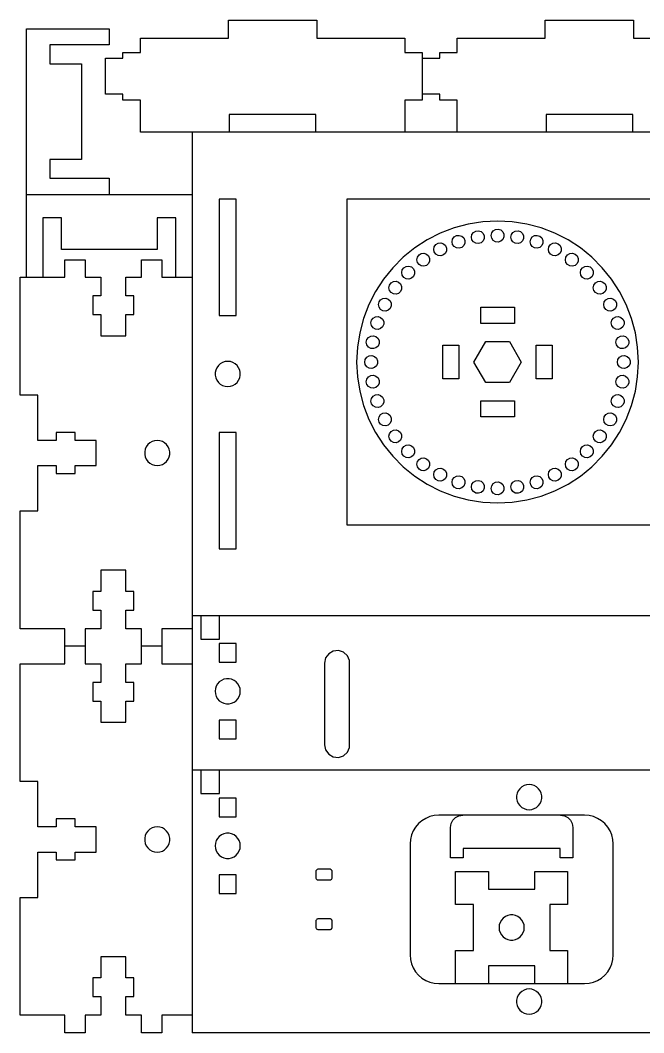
# Model space of a CAD drawing. Header units: millimetres. Extents: x 2644 to 3005, y 284 to 641.
# Drawn here: x 2824.2 to 2931, y 283.7 to 457.1 of the extents above; entities that cross this region are included whole.
import ezdxf

# ---------------------------------------------------------------- set-up
doc = ezdxf.new("R2010")
doc.units = ezdxf.units.MM
doc.layers.add('图层 01', color=18, linetype='Continuous', true_color=0x000000)

msp = doc.modelspace()

# ---------------------------------------------------------------- linework, layer by layer
at = {"layer": '图层 01', "color": 5, "true_color": 0x0000ff}
for p, q in [((2859.86, 454), (2859.86, 457.05)), ((2859.86, 457.05), (2874.98, 457.05)), ((2874.98, 457.05), (2874.98, 454)), ((2914.14, 454), (2914.14, 457.05)), ((2914.14, 457.05), (2929.26, 457.05)), ((2929.26, 457.05), (2929.26, 454)), ((2825.27, 427.22), (2825.27, 455.6)), ((2825.27, 455.6), (2839.45, 455.6)), ((2839.45, 455.6), (2839.45, 452.82)), ((2839.45, 452.82), (2829.25, 452.82)), ((2829.25, 452.82), (2829.25, 449.6)), ((2844.78, 451.55), (2844.78, 454)), ((2844.78, 454), (2859.86, 454)), ((2874.98, 454), (2890.06, 454)), ((2890.06, 454), (2890.06, 451.55)), ((2899.06, 451.55), (2899.06, 454)), ((2899.06, 454), (2914.14, 454)), ((2929.26, 454), (2944.34, 454)), ((2841.78, 450.55), (2841.78, 451.55)), ((2841.78, 451.55), (2844.78, 451.55)), ((2890.06, 451.55), (2893.06, 451.55)), ((2893.06, 451.55), (2893.06, 443.37)), ((2896.06, 450.55), (2896.06, 451.55)), ((2896.06, 451.55), (2899.06, 451.55)), ((2829.25, 449.6), (2834.69, 449.6)), ((2834.69, 449.6), (2834.69, 433.22)), ((2838.78, 444.37), (2838.78, 450.55)), ((2838.78, 450.55), (2841.78, 450.55)), ((2893.06, 450.55), (2896.06, 450.55)), ((2841.78, 444.37), (2838.78, 444.37)), ((2841.78, 443.37), (2841.78, 444.37)), ((2896.06, 444.37), (2893.06, 444.37)), ((2896.06, 443.37), (2896.06, 444.37)), ((2844.78, 443.37), (2841.78, 443.37)), ((2844.78, 437.87), (2844.78, 443.37)), ((2893.06, 443.37), (2890.06, 443.37)), ((2890.06, 443.37), (2890.06, 437.87)), ((2899.06, 443.37), (2896.06, 443.37)), ((2899.06, 437.87), (2899.06, 443.37)), ((2874.85, 440.92), (2859.99, 440.92)), ((2859.99, 440.92), (2859.99, 437.87)), ((2874.85, 437.87), (2874.85, 440.92)), ((2929.13, 440.92), (2914.27, 440.92)), ((2914.27, 440.92), (2914.27, 437.87)), ((2929.13, 437.87), (2929.13, 440.92)), ((3001.62, 437.87), (2844.78, 437.87)), ((2853.65, 437.87), (2853.65, 283.68)), ((2834.69, 433.22), (2829.25, 433.22)), ((2829.25, 433.22), (2829.25, 430)), ((2829.25, 430), (2839.45, 430)), ((2839.45, 430), (2839.45, 427.22)), ((2825.27, 413.04), (2825.27, 427.22)), ((2825.27, 427.22), (2853.65, 427.22)), ((2861.2, 426.44), (2858.28, 426.44)), ((2858.28, 426.44), (2858.28, 406.52)), ((2861.2, 406.52), (2861.2, 426.44)), ((2982.19, 426.39), (2880.17, 426.39)), ((2880.17, 426.39), (2880.17, 370.67)), ((2831.27, 423.24), (2828.05, 423.24)), ((2828.05, 423.24), (2828.05, 413.04)), ((2831.27, 417.8), (2831.27, 423.24)), ((2850.87, 423.24), (2847.65, 423.24)), ((2847.65, 423.24), (2847.65, 417.8)), ((2850.87, 413.04), (2850.87, 423.24)), ((2898.51, 421.48), (2896.15, 420.58)), ((2900.95, 422.14), (2898.51, 421.48)), ((2903.45, 422.53), (2900.95, 422.14)), ((2905.97, 422.67), (2903.45, 422.53)), ((2908.49, 422.53), (2905.97, 422.67)), ((2910.99, 422.14), (2908.49, 422.53)), ((2913.43, 421.48), (2910.99, 422.14)), ((2915.79, 420.58), (2913.43, 421.48)), ((2896.15, 420.58), (2893.9, 419.43)), ((2898.17, 419.12), (2898.27, 419.57)), ((2898.27, 419.57), (2898.54, 419.94)), ((2898.54, 419.94), (2898.94, 420.17)), ((2898.94, 420.17), (2899.4, 420.22)), ((2899.4, 420.22), (2899.83, 420.08)), ((2899.83, 420.08), (2900.18, 419.77)), ((2900.18, 419.77), (2900.36, 419.35)), ((2901.48, 419.91), (2901.57, 420.36)), ((2901.57, 419.46), (2901.48, 419.91)), ((2901.57, 420.36), (2901.84, 420.73)), ((2901.84, 420.73), (2902.24, 420.96)), ((2902.24, 420.96), (2902.7, 421.01)), ((2902.7, 421.01), (2903.14, 420.87)), ((2903.14, 420.87), (2903.48, 420.56)), ((2903.48, 420.56), (2903.67, 420.14)), ((2903.67, 419.68), (2903.48, 419.26)), ((2903.67, 420.14), (2903.67, 419.68)), ((2904.86, 420.18), (2904.96, 420.63)), ((2904.96, 419.73), (2904.86, 420.18)), ((2904.96, 420.63), (2905.23, 421)), ((2905.23, 419.35), (2904.96, 419.73)), ((2905.23, 421), (2905.63, 421.23)), ((2905.63, 421.23), (2906.08, 421.28)), ((2906.08, 421.28), (2906.52, 421.14)), ((2906.52, 421.14), (2906.87, 420.83)), ((2906.87, 420.83), (2907.05, 420.41)), ((2907.05, 419.95), (2906.87, 419.52)), ((2907.05, 420.41), (2907.05, 419.95)), ((2908.25, 419.91), (2908.34, 420.36)), ((2908.34, 419.46), (2908.25, 419.91)), ((2908.34, 420.36), (2908.61, 420.73)), ((2908.61, 420.73), (2909.01, 420.96)), ((2909.01, 420.96), (2909.47, 421.01)), ((2909.47, 421.01), (2909.91, 420.87)), ((2909.91, 420.87), (2910.25, 420.56)), ((2910.25, 420.56), (2910.44, 420.14)), ((2910.44, 419.68), (2910.25, 419.26)), ((2910.44, 420.14), (2910.44, 419.68)), ((2911.55, 419.12), (2911.65, 419.57)), ((2911.65, 419.57), (2911.92, 419.94)), ((2911.92, 419.94), (2912.32, 420.17)), ((2912.32, 420.17), (2912.77, 420.22)), ((2912.77, 420.22), (2913.21, 420.08)), ((2913.21, 420.08), (2913.55, 419.77)), ((2913.55, 419.77), (2913.74, 419.35)), ((2918.04, 419.43), (2915.79, 420.58)), ((2891.78, 418.06), (2889.82, 416.47)), ((2893.9, 419.43), (2891.78, 418.06)), ((2895.03, 417.82), (2895.13, 418.27)), ((2895.13, 418.27), (2895.4, 418.64)), ((2895.4, 418.64), (2895.8, 418.87)), ((2895.8, 418.87), (2896.26, 418.92)), ((2896.26, 418.92), (2896.7, 418.78)), ((2896.7, 418.78), (2897.04, 418.47)), ((2897.04, 418.47), (2897.23, 418.05)), ((2897.23, 418.05), (2897.23, 417.59)), ((2898.27, 418.67), (2898.17, 419.12)), ((2898.54, 418.29), (2898.27, 418.67)), ((2898.94, 418.06), (2898.54, 418.29)), ((2899.4, 418.01), (2898.94, 418.06)), ((2899.83, 418.16), (2899.4, 418.01)), ((2900.18, 418.47), (2899.83, 418.16)), ((2900.36, 418.89), (2900.18, 418.47)), ((2900.36, 419.35), (2900.36, 418.89)), ((2901.84, 419.09), (2901.57, 419.46)), ((2902.24, 418.86), (2901.84, 419.09)), ((2902.7, 418.81), (2902.24, 418.86)), ((2903.14, 418.95), (2902.7, 418.81)), ((2903.48, 419.26), (2903.14, 418.95)), ((2905.63, 419.12), (2905.23, 419.35)), ((2906.08, 419.07), (2905.63, 419.12)), ((2906.52, 419.22), (2906.08, 419.07)), ((2906.87, 419.52), (2906.52, 419.22)), ((2908.61, 419.09), (2908.34, 419.46)), ((2909.01, 418.86), (2908.61, 419.09)), ((2909.47, 418.81), (2909.01, 418.86)), ((2909.91, 418.95), (2909.47, 418.81)), ((2910.25, 419.26), (2909.91, 418.95)), ((2911.65, 418.67), (2911.55, 419.12)), ((2911.92, 418.29), (2911.65, 418.67)), ((2912.32, 418.06), (2911.92, 418.29)), ((2912.77, 418.01), (2912.32, 418.06)), ((2913.21, 418.16), (2912.77, 418.01)), ((2913.55, 418.47), (2913.21, 418.16)), ((2913.74, 418.89), (2913.55, 418.47)), ((2913.74, 419.35), (2913.74, 418.89)), ((2914.69, 417.82), (2914.78, 418.27)), ((2914.78, 418.27), (2915.05, 418.64)), ((2915.05, 418.64), (2915.45, 418.87)), ((2915.45, 418.87), (2915.91, 418.92)), ((2915.91, 418.92), (2916.35, 418.78)), ((2916.35, 418.78), (2916.69, 418.47)), ((2916.69, 418.47), (2916.88, 418.05)), ((2916.88, 418.05), (2916.88, 417.59)), ((2920.16, 418.06), (2918.04, 419.43)), ((2922.12, 416.47), (2920.16, 418.06)), ((2847.65, 417.8), (2831.27, 417.8)), ((2889.82, 416.47), (2888.03, 414.68)), ((2892.14, 416.04), (2892.23, 416.49)), ((2892.23, 416.49), (2892.51, 416.87)), ((2892.51, 416.87), (2892.9, 417.1)), ((2892.9, 417.1), (2893.36, 417.14)), ((2893.36, 417.14), (2893.8, 417)), ((2893.8, 417), (2894.14, 416.69)), ((2894.14, 416.69), (2894.33, 416.27)), ((2894.33, 416.27), (2894.33, 415.81)), ((2895.13, 417.37), (2895.03, 417.82)), ((2895.4, 416.99), (2895.13, 417.37)), ((2895.8, 416.76), (2895.4, 416.99)), ((2896.26, 416.71), (2895.8, 416.76)), ((2896.7, 416.86), (2896.26, 416.71)), ((2897.04, 417.17), (2896.7, 416.86)), ((2897.23, 417.59), (2897.04, 417.17)), ((2914.78, 417.37), (2914.69, 417.82)), ((2915.05, 416.99), (2914.78, 417.37)), ((2915.45, 416.76), (2915.05, 416.99)), ((2915.91, 416.71), (2915.45, 416.76)), ((2916.35, 416.86), (2915.91, 416.71)), ((2916.69, 417.17), (2916.35, 416.86)), ((2916.88, 417.59), (2916.69, 417.17)), ((2917.58, 416.04), (2917.68, 416.49)), ((2917.68, 416.49), (2917.95, 416.87)), ((2917.95, 416.87), (2918.35, 417.1)), ((2918.35, 417.1), (2918.81, 417.14)), ((2918.81, 417.14), (2919.25, 417)), ((2919.25, 417), (2919.59, 416.69)), ((2919.59, 416.69), (2919.78, 416.27)), ((2919.78, 416.27), (2919.78, 415.81)), ((2923.9, 414.68), (2922.12, 416.47)), ((2831.84, 413.04), (2831.84, 416.04)), ((2831.84, 416.04), (2835.3, 416.04)), ((2835.3, 416.04), (2835.3, 413.04)), ((2844.98, 413.04), (2844.98, 416.04)), ((2844.98, 416.04), (2848.44, 416.04)), ((2848.44, 416.04), (2848.44, 413.04)), ((2888.03, 414.68), (2886.44, 412.72)), ((2889.65, 414.29), (2889.92, 414.66)), ((2889.92, 414.66), (2890.32, 414.89)), ((2890.32, 414.89), (2890.78, 414.94)), ((2890.78, 414.94), (2891.22, 414.8)), ((2891.22, 414.8), (2891.56, 414.49)), ((2891.56, 414.49), (2891.75, 414.07)), ((2892.23, 415.59), (2892.14, 416.04)), ((2892.51, 415.22), (2892.23, 415.59)), ((2892.9, 414.99), (2892.51, 415.22)), ((2893.36, 414.94), (2892.9, 414.99)), ((2893.8, 415.08), (2893.36, 414.94)), ((2894.14, 415.39), (2893.8, 415.08)), ((2894.33, 415.81), (2894.14, 415.39)), ((2917.68, 415.59), (2917.58, 416.04)), ((2917.95, 415.22), (2917.68, 415.59)), ((2918.35, 414.99), (2917.95, 415.22)), ((2918.81, 414.94), (2918.35, 414.99)), ((2919.25, 415.08), (2918.81, 414.94)), ((2919.59, 415.39), (2919.25, 415.08)), ((2919.78, 415.81), (2919.59, 415.39)), ((2920.26, 414.29), (2920.53, 414.66)), ((2920.53, 414.66), (2920.93, 414.89)), ((2920.93, 414.89), (2921.39, 414.94)), ((2921.39, 414.94), (2921.83, 414.8)), ((2921.83, 414.8), (2922.17, 414.49)), ((2922.17, 414.49), (2922.36, 414.07)), ((2925.49, 412.72), (2923.9, 414.68)), ((2824.2, 392.86), (2824.2, 413.04)), ((2824.2, 413.04), (2831.84, 413.04)), ((2835.3, 413.04), (2837.98, 413.04)), ((2837.98, 413.04), (2837.98, 409.86)), ((2842.3, 409.86), (2842.3, 413.04)), ((2842.3, 413.04), (2844.98, 413.04)), ((2848.44, 413.04), (2853.65, 413.04)), ((2886.44, 412.72), (2885.07, 410.6)), ((2889.56, 413.84), (2889.65, 414.29)), ((2889.65, 413.39), (2889.56, 413.84)), ((2889.92, 413.01), (2889.65, 413.39)), ((2890.32, 412.78), (2889.92, 413.01)), ((2890.78, 412.73), (2890.32, 412.78)), ((2891.22, 412.88), (2890.78, 412.73)), ((2891.56, 413.19), (2891.22, 412.88)), ((2891.75, 413.61), (2891.56, 413.19)), ((2891.75, 414.07), (2891.75, 413.61)), ((2920.17, 413.84), (2920.26, 414.29)), ((2920.26, 413.39), (2920.17, 413.84)), ((2920.53, 413.01), (2920.26, 413.39)), ((2920.93, 412.78), (2920.53, 413.01)), ((2921.39, 412.73), (2920.93, 412.78)), ((2921.83, 412.88), (2921.39, 412.73)), ((2922.17, 413.19), (2921.83, 412.88)), ((2922.36, 413.61), (2922.17, 413.19)), ((2922.36, 414.07), (2922.36, 413.61)), ((2926.87, 410.6), (2925.49, 412.72)), ((2887.35, 411.25), (2887.45, 411.7)), ((2887.45, 410.8), (2887.35, 411.25)), ((2887.45, 411.7), (2887.72, 412.08)), ((2887.72, 412.08), (2888.12, 412.31)), ((2888.12, 412.31), (2888.57, 412.36)), ((2888.57, 412.36), (2889.01, 412.21)), ((2889.01, 412.21), (2889.35, 411.9)), ((2889.35, 411.9), (2889.54, 411.48)), ((2889.54, 411.02), (2889.35, 410.6)), ((2889.54, 411.48), (2889.54, 411.02)), ((2922.37, 411.25), (2922.47, 411.7)), ((2922.47, 410.8), (2922.37, 411.25)), ((2922.47, 411.7), (2922.74, 412.08)), ((2922.74, 412.08), (2923.14, 412.31)), ((2923.14, 412.31), (2923.6, 412.36)), ((2923.6, 412.36), (2924.03, 412.21)), ((2924.03, 412.21), (2924.38, 411.9)), ((2924.38, 411.9), (2924.56, 411.48)), ((2924.56, 411.02), (2924.38, 410.6)), ((2924.56, 411.48), (2924.56, 411.02)), ((2837.98, 409.86), (2836.63, 409.86)), ((2836.63, 409.86), (2836.63, 406.64)), ((2843.65, 409.86), (2842.3, 409.86)), ((2843.65, 406.64), (2843.65, 409.86)), ((2885.07, 410.6), (2883.92, 408.35)), ((2885.67, 408.81), (2885.94, 409.18)), ((2885.94, 409.18), (2886.34, 409.41)), ((2886.34, 409.41), (2886.8, 409.46)), ((2886.8, 409.46), (2887.24, 409.32)), ((2887.24, 409.32), (2887.58, 409.01)), ((2887.72, 410.43), (2887.45, 410.8)), ((2888.12, 410.2), (2887.72, 410.43)), ((2888.57, 410.15), (2888.12, 410.2)), ((2889.01, 410.29), (2888.57, 410.15)), ((2889.35, 410.6), (2889.01, 410.29)), ((2922.74, 410.43), (2922.47, 410.8)), ((2923.14, 410.2), (2922.74, 410.43)), ((2923.6, 410.15), (2923.14, 410.2)), ((2924.03, 410.29), (2923.6, 410.15)), ((2924.38, 410.6), (2924.03, 410.29)), ((2924.24, 408.81), (2924.51, 409.18)), ((2924.51, 409.18), (2924.91, 409.41)), ((2924.91, 409.41), (2925.37, 409.46)), ((2925.37, 409.46), (2925.81, 409.32)), ((2925.81, 409.32), (2926.15, 409.01)), ((2928.02, 408.35), (2926.87, 410.6)), ((2883.92, 408.35), (2883.02, 405.99)), ((2885.58, 408.36), (2885.67, 408.81)), ((2885.67, 407.91), (2885.58, 408.36)), ((2885.94, 407.53), (2885.67, 407.91)), ((2886.34, 407.3), (2885.94, 407.53)), ((2887.58, 407.71), (2887.24, 407.4)), ((2887.58, 409.01), (2887.77, 408.59)), ((2887.77, 408.13), (2887.58, 407.71)), ((2887.77, 408.59), (2887.77, 408.13)), ((2903.09, 405.15), (2903.09, 407.91)), ((2903.09, 407.91), (2908.85, 407.91)), ((2908.85, 407.91), (2908.85, 405.15)), ((2924.15, 408.36), (2924.24, 408.81)), ((2924.24, 407.91), (2924.15, 408.36)), ((2924.51, 407.53), (2924.24, 407.91)), ((2924.91, 407.3), (2924.51, 407.53)), ((2926.15, 407.71), (2925.81, 407.4)), ((2926.15, 409.01), (2926.34, 408.59)), ((2926.34, 408.13), (2926.15, 407.71)), ((2926.34, 408.59), (2926.34, 408.13)), ((2928.92, 405.99), (2928.02, 408.35)), ((2836.63, 406.64), (2837.98, 406.64)), ((2837.98, 406.64), (2837.98, 403.04)), ((2842.3, 403.04), (2842.3, 406.64)), ((2842.3, 406.64), (2843.65, 406.64)), ((2858.28, 406.52), (2861.2, 406.52)), ((2883.02, 405.99), (2882.36, 403.55)), ((2884.37, 405.67), (2884.64, 406.04)), ((2884.64, 406.04), (2885.04, 406.27)), ((2885.04, 406.27), (2885.5, 406.32)), ((2885.5, 406.32), (2885.94, 406.18)), ((2885.94, 406.18), (2886.28, 405.87)), ((2886.28, 405.87), (2886.47, 405.45)), ((2886.8, 407.26), (2886.34, 407.3)), ((2887.24, 407.4), (2886.8, 407.26)), ((2925.37, 407.26), (2924.91, 407.3)), ((2925.81, 407.4), (2925.37, 407.26)), ((2925.54, 405.67), (2925.81, 406.04)), ((2925.81, 406.04), (2926.21, 406.27)), ((2926.21, 406.27), (2926.67, 406.32)), ((2926.67, 406.32), (2927.11, 406.18)), ((2927.11, 406.18), (2927.45, 405.87)), ((2927.45, 405.87), (2927.64, 405.45)), ((2929.58, 403.55), (2928.92, 405.99)), ((2884.28, 405.22), (2884.37, 405.67)), ((2884.37, 404.77), (2884.28, 405.22)), ((2884.64, 404.4), (2884.37, 404.77)), ((2885.04, 404.17), (2884.64, 404.4)), ((2885.5, 404.12), (2885.04, 404.17)), ((2885.94, 404.26), (2885.5, 404.12)), ((2886.28, 404.57), (2885.94, 404.26)), ((2886.47, 404.99), (2886.28, 404.57)), ((2886.47, 405.45), (2886.47, 404.99)), ((2908.85, 405.15), (2903.09, 405.15)), ((2925.45, 405.22), (2925.54, 405.67)), ((2925.54, 404.77), (2925.45, 405.22)), ((2925.81, 404.4), (2925.54, 404.77)), ((2926.21, 404.17), (2925.81, 404.4)), ((2926.67, 404.12), (2926.21, 404.17)), ((2927.11, 404.26), (2926.67, 404.12)), ((2927.45, 404.57), (2927.11, 404.26)), ((2927.64, 404.99), (2927.45, 404.57)), ((2927.64, 405.45), (2927.64, 404.99)), ((2837.98, 403.04), (2842.3, 403.04)), ((2882.36, 403.55), (2881.97, 401.05)), ((2883.48, 401.92), (2883.58, 402.37)), ((2883.58, 402.37), (2883.85, 402.74)), ((2883.85, 402.74), (2884.25, 402.97)), ((2884.25, 402.97), (2884.71, 403.02)), ((2884.71, 403.02), (2885.14, 402.88)), ((2885.14, 402.88), (2885.49, 402.57)), ((2885.49, 402.57), (2885.67, 402.15)), ((2926.24, 401.92), (2926.34, 402.37)), ((2926.34, 402.37), (2926.61, 402.74)), ((2926.61, 402.74), (2927.01, 402.97)), ((2927.01, 402.97), (2927.46, 403.02)), ((2927.46, 403.02), (2927.9, 402.88)), ((2927.9, 402.88), (2928.24, 402.57)), ((2928.24, 402.57), (2928.43, 402.15)), ((2929.97, 401.05), (2929.58, 403.55)), ((2881.97, 401.05), (2881.83, 398.53)), ((2883.58, 401.47), (2883.48, 401.92)), ((2883.85, 401.09), (2883.58, 401.47)), ((2884.25, 400.86), (2883.85, 401.09)), ((2884.71, 400.82), (2884.25, 400.86)), ((2885.14, 400.96), (2884.71, 400.82)), ((2885.49, 401.27), (2885.14, 400.96)), ((2885.67, 401.69), (2885.49, 401.27)), ((2885.67, 402.15), (2885.67, 401.69)), ((2896.59, 395.65), (2896.59, 401.41)), ((2896.59, 401.41), (2899.35, 401.41)), ((2899.35, 401.41), (2899.35, 395.65)), ((2901.93, 398.53), (2903.95, 402.03)), ((2903.95, 402.03), (2907.99, 402.03)), ((2907.99, 402.03), (2910.01, 398.53)), ((2912.59, 395.65), (2912.59, 401.41)), ((2912.59, 401.41), (2915.35, 401.41)), ((2915.35, 401.41), (2915.35, 395.65)), ((2926.34, 401.47), (2926.24, 401.92)), ((2926.61, 401.09), (2926.34, 401.47)), ((2927.01, 400.86), (2926.61, 401.09)), ((2927.46, 400.82), (2927.01, 400.86)), ((2927.9, 400.96), (2927.46, 400.82)), ((2928.24, 401.27), (2927.9, 400.96)), ((2928.43, 401.69), (2928.24, 401.27)), ((2928.43, 402.15), (2928.43, 401.69)), ((2930.1, 398.53), (2929.97, 401.05)), ((2883.22, 398.53), (2883.31, 398.98)), ((2883.31, 398.98), (2883.58, 399.35)), ((2883.58, 399.35), (2883.98, 399.58)), ((2883.98, 399.58), (2884.44, 399.63)), ((2884.44, 399.63), (2884.88, 399.49)), ((2884.88, 399.49), (2885.22, 399.18)), ((2885.22, 399.18), (2885.41, 398.76)), ((2885.41, 398.76), (2885.41, 398.3)), ((2926.51, 398.53), (2926.6, 398.98)), ((2926.6, 398.98), (2926.87, 399.35)), ((2926.87, 399.35), (2927.27, 399.58)), ((2927.27, 399.58), (2927.73, 399.63)), ((2927.73, 399.63), (2928.17, 399.49)), ((2928.17, 399.49), (2928.51, 399.18)), ((2928.51, 399.18), (2928.7, 398.76)), ((2928.7, 398.76), (2928.7, 398.3)), ((2857.69, 397.15), (2857.6, 396.71)), ((2857.87, 397.56), (2857.69, 397.15)), ((2858.14, 397.93), (2857.87, 397.56)), ((2858.47, 398.23), (2858.14, 397.93)), ((2858.87, 398.45), (2858.47, 398.23)), ((2859.29, 398.59), (2858.87, 398.45)), ((2859.74, 398.64), (2859.29, 398.59)), ((2860.19, 398.59), (2859.74, 398.64)), ((2860.62, 398.45), (2860.19, 398.59)), ((2861.01, 398.23), (2860.62, 398.45)), ((2861.35, 397.93), (2861.01, 398.23)), ((2861.61, 397.56), (2861.35, 397.93)), ((2861.8, 397.15), (2861.61, 397.56)), ((2861.89, 396.71), (2861.8, 397.15)), ((2881.83, 398.53), (2881.97, 396.01)), ((2883.31, 398.08), (2883.22, 398.53)), ((2883.58, 397.71), (2883.31, 398.08)), ((2883.98, 397.48), (2883.58, 397.71)), ((2884.44, 397.43), (2883.98, 397.48)), ((2884.88, 397.57), (2884.44, 397.43)), ((2885.22, 397.88), (2884.88, 397.57)), ((2885.41, 398.3), (2885.22, 397.88)), ((2903.95, 395.03), (2901.93, 398.53)), ((2910.01, 398.53), (2907.99, 395.03)), ((2926.6, 398.08), (2926.51, 398.53)), ((2926.87, 397.71), (2926.6, 398.08)), ((2927.27, 397.48), (2926.87, 397.71)), ((2927.73, 397.43), (2927.27, 397.48)), ((2928.17, 397.57), (2927.73, 397.43)), ((2928.51, 397.88), (2928.17, 397.57)), ((2928.7, 398.3), (2928.51, 397.88)), ((2929.97, 396.01), (2930.1, 398.53)), ((2857.6, 396.71), (2857.6, 396.25)), ((2857.6, 396.25), (2857.69, 395.81)), ((2857.69, 395.81), (2857.87, 395.4)), ((2857.87, 395.4), (2858.14, 395.04)), ((2861.35, 395.04), (2861.61, 395.4)), ((2861.61, 395.4), (2861.8, 395.81)), ((2861.8, 395.81), (2861.89, 396.25)), ((2861.89, 396.25), (2861.89, 396.71)), ((2881.97, 396.01), (2882.36, 393.51)), ((2883.48, 395.14), (2883.58, 395.6)), ((2883.58, 395.6), (2883.85, 395.97)), ((2883.85, 395.97), (2884.25, 396.2)), ((2884.25, 396.2), (2884.71, 396.25)), ((2884.71, 396.25), (2885.14, 396.1)), ((2885.14, 396.1), (2885.49, 395.8)), ((2885.49, 395.8), (2885.67, 395.38)), ((2885.67, 395.38), (2885.67, 394.91)), ((2899.35, 395.65), (2896.59, 395.65)), ((2915.35, 395.65), (2912.59, 395.65)), ((2926.24, 395.14), (2926.34, 395.6)), ((2926.34, 395.6), (2926.61, 395.97)), ((2926.61, 395.97), (2927.01, 396.2)), ((2927.01, 396.2), (2927.46, 396.25)), ((2927.46, 396.25), (2927.9, 396.1)), ((2927.9, 396.1), (2928.24, 395.8)), ((2928.24, 395.8), (2928.43, 395.38)), ((2928.43, 395.38), (2928.43, 394.91)), ((2929.58, 393.51), (2929.97, 396.01)), ((2858.14, 395.04), (2858.47, 394.73)), ((2858.47, 394.73), (2858.87, 394.51)), ((2858.87, 394.51), (2859.29, 394.37)), ((2859.29, 394.37), (2859.74, 394.32)), ((2859.74, 394.32), (2860.19, 394.37)), ((2860.19, 394.37), (2860.62, 394.51)), ((2860.62, 394.51), (2861.01, 394.73)), ((2861.01, 394.73), (2861.35, 395.04)), ((2883.58, 394.69), (2883.48, 395.14)), ((2883.85, 394.32), (2883.58, 394.69)), ((2884.25, 394.09), (2883.85, 394.32)), ((2884.71, 394.04), (2884.25, 394.09)), ((2885.14, 394.19), (2884.71, 394.04)), ((2885.49, 394.49), (2885.14, 394.19)), ((2885.67, 394.91), (2885.49, 394.49)), ((2907.99, 395.03), (2903.95, 395.03)), ((2926.34, 394.69), (2926.24, 395.14)), ((2926.61, 394.32), (2926.34, 394.69)), ((2927.01, 394.09), (2926.61, 394.32)), ((2927.46, 394.04), (2927.01, 394.09)), ((2927.9, 394.19), (2927.46, 394.04)), ((2928.24, 394.49), (2927.9, 394.19)), ((2928.43, 394.91), (2928.24, 394.49)), ((2827.2, 392.86), (2824.2, 392.86)), ((2827.2, 385.11), (2827.2, 392.86)), ((2882.36, 393.51), (2883.02, 391.07)), ((2884.28, 391.84), (2884.37, 392.29)), ((2884.37, 391.39), (2884.28, 391.84)), ((2884.37, 392.29), (2884.64, 392.67)), ((2884.64, 392.67), (2885.04, 392.9)), ((2885.04, 392.9), (2885.5, 392.94)), ((2885.5, 392.94), (2885.94, 392.8)), ((2885.94, 392.8), (2886.28, 392.49)), ((2886.28, 392.49), (2886.47, 392.07)), ((2886.47, 392.07), (2886.47, 391.61)), ((2903.09, 389.15), (2903.09, 391.91)), ((2903.09, 391.91), (2908.85, 391.91)), ((2908.85, 391.91), (2908.85, 389.15)), ((2925.45, 391.84), (2925.54, 392.29)), ((2925.54, 391.39), (2925.45, 391.84)), ((2925.54, 392.29), (2925.81, 392.67)), ((2925.81, 392.67), (2926.21, 392.9)), ((2926.21, 392.9), (2926.67, 392.94)), ((2926.67, 392.94), (2927.11, 392.8)), ((2927.11, 392.8), (2927.45, 392.49)), ((2927.45, 392.49), (2927.64, 392.07)), ((2927.64, 392.07), (2927.64, 391.61)), ((2928.92, 391.07), (2929.58, 393.51)), ((2883.02, 391.07), (2883.92, 388.71)), ((2884.64, 391.02), (2884.37, 391.39)), ((2885.04, 390.79), (2884.64, 391.02)), ((2885.5, 390.74), (2885.04, 390.79)), ((2885.94, 390.88), (2885.5, 390.74)), ((2886.28, 391.19), (2885.94, 390.88)), ((2886.47, 391.61), (2886.28, 391.19)), ((2925.81, 391.02), (2925.54, 391.39)), ((2926.21, 390.79), (2925.81, 391.02)), ((2926.67, 390.74), (2926.21, 390.79)), ((2927.11, 390.88), (2926.67, 390.74)), ((2927.45, 391.19), (2927.11, 390.88)), ((2927.64, 391.61), (2927.45, 391.19)), ((2928.02, 388.71), (2928.92, 391.07)), ((2883.92, 388.71), (2885.07, 386.46)), ((2885.58, 388.7), (2885.67, 389.15)), ((2885.67, 388.25), (2885.58, 388.7)), ((2885.67, 389.15), (2885.94, 389.53)), ((2885.94, 389.53), (2886.34, 389.76)), ((2886.34, 389.76), (2886.8, 389.81)), ((2886.8, 389.81), (2887.24, 389.66)), ((2887.24, 389.66), (2887.58, 389.36)), ((2887.58, 389.36), (2887.77, 388.93)), ((2887.77, 388.47), (2887.58, 388.05)), ((2887.77, 388.93), (2887.77, 388.47)), ((2908.85, 389.15), (2903.09, 389.15)), ((2924.15, 388.7), (2924.24, 389.15)), ((2924.24, 388.25), (2924.15, 388.7)), ((2924.24, 389.15), (2924.51, 389.53)), ((2924.51, 389.53), (2924.91, 389.76)), ((2924.91, 389.76), (2925.37, 389.81)), ((2925.37, 389.81), (2925.81, 389.66)), ((2925.81, 389.66), (2926.15, 389.36)), ((2926.15, 389.36), (2926.34, 388.93)), ((2926.34, 388.47), (2926.15, 388.05)), ((2926.34, 388.93), (2926.34, 388.47)), ((2926.87, 386.46), (2928.02, 388.71)), ((2885.94, 387.88), (2885.67, 388.25)), ((2886.34, 387.65), (2885.94, 387.88)), ((2886.8, 387.6), (2886.34, 387.65)), ((2887.24, 387.74), (2886.8, 387.6)), ((2887.58, 388.05), (2887.24, 387.74)), ((2887.45, 386.26), (2887.72, 386.63)), ((2887.72, 386.63), (2888.12, 386.86)), ((2888.12, 386.86), (2888.57, 386.91)), ((2888.57, 386.91), (2889.01, 386.77)), ((2889.01, 386.77), (2889.35, 386.46)), ((2922.47, 386.26), (2922.74, 386.63)), ((2922.74, 386.63), (2923.14, 386.86)), ((2923.14, 386.86), (2923.6, 386.91)), ((2923.6, 386.91), (2924.03, 386.77)), ((2924.03, 386.77), (2924.38, 386.46)), ((2924.51, 387.88), (2924.24, 388.25)), ((2924.91, 387.65), (2924.51, 387.88)), ((2925.37, 387.6), (2924.91, 387.65)), ((2925.81, 387.74), (2925.37, 387.6)), ((2926.15, 388.05), (2925.81, 387.74)), ((2830.38, 385.11), (2827.2, 385.11)), ((2833.6, 386.46), (2830.38, 386.46)), ((2830.38, 386.46), (2830.38, 385.11)), ((2833.6, 385.11), (2833.6, 386.46)), ((2837.2, 385.11), (2833.6, 385.11)), ((2837.2, 380.79), (2837.2, 385.11)), ((2846.79, 384.92), (2846.39, 384.7)), ((2847.21, 385.06), (2846.79, 384.92)), ((2847.66, 385.11), (2847.21, 385.06)), ((2848.11, 385.06), (2847.66, 385.11)), ((2848.54, 384.92), (2848.11, 385.06)), ((2848.93, 384.7), (2848.54, 384.92)), ((2861.2, 386.44), (2858.28, 386.44)), ((2858.28, 386.44), (2858.28, 366.52)), ((2861.2, 366.52), (2861.2, 386.44)), ((2885.07, 386.46), (2886.44, 384.34)), ((2887.35, 385.81), (2887.45, 386.26)), ((2887.45, 385.36), (2887.35, 385.81)), ((2887.72, 384.98), (2887.45, 385.36)), ((2888.12, 384.75), (2887.72, 384.98)), ((2889.35, 385.16), (2889.01, 384.85)), ((2889.35, 386.46), (2889.54, 386.04)), ((2889.54, 385.58), (2889.35, 385.16)), ((2889.54, 386.04), (2889.54, 385.58)), ((2922.37, 385.81), (2922.47, 386.26)), ((2922.47, 385.36), (2922.37, 385.81)), ((2922.74, 384.98), (2922.47, 385.36)), ((2923.14, 384.75), (2922.74, 384.98)), ((2924.38, 385.16), (2924.03, 384.85)), ((2924.38, 386.46), (2924.56, 386.04)), ((2924.56, 385.58), (2924.38, 385.16)), ((2924.56, 386.04), (2924.56, 385.58)), ((2925.49, 384.34), (2926.87, 386.46)), ((2845.61, 383.62), (2845.52, 383.17)), ((2845.52, 383.17), (2845.52, 382.72)), ((2845.79, 384.03), (2845.61, 383.62)), ((2846.06, 384.39), (2845.79, 384.03)), ((2846.39, 384.7), (2846.06, 384.39)), ((2849.27, 384.39), (2848.93, 384.7)), ((2849.53, 384.03), (2849.27, 384.39)), ((2849.72, 383.62), (2849.53, 384.03)), ((2849.81, 383.17), (2849.72, 383.62)), ((2849.81, 382.72), (2849.81, 383.17)), ((2886.44, 384.34), (2888.03, 382.38)), ((2888.57, 384.71), (2888.12, 384.75)), ((2889.01, 384.85), (2888.57, 384.71)), ((2889.56, 383.23), (2889.65, 383.68)), ((2889.65, 382.77), (2889.56, 383.23)), ((2889.65, 383.68), (2889.92, 384.05)), ((2889.92, 384.05), (2890.32, 384.28)), ((2890.32, 384.28), (2890.78, 384.33)), ((2890.78, 384.33), (2891.22, 384.19)), ((2891.22, 384.19), (2891.56, 383.88)), ((2891.56, 383.88), (2891.75, 383.46)), ((2891.75, 383.46), (2891.75, 383)), ((2920.17, 383.23), (2920.26, 383.68)), ((2920.26, 382.77), (2920.17, 383.23)), ((2920.26, 383.68), (2920.53, 384.05)), ((2920.53, 384.05), (2920.93, 384.28)), ((2920.93, 384.28), (2921.39, 384.33)), ((2921.39, 384.33), (2921.83, 384.19)), ((2921.83, 384.19), (2922.17, 383.88)), ((2922.17, 383.88), (2922.36, 383.46)), ((2922.36, 383.46), (2922.36, 383)), ((2923.6, 384.71), (2923.14, 384.75)), ((2924.03, 384.85), (2923.6, 384.71)), ((2923.9, 382.38), (2925.49, 384.34)), ((2845.52, 382.72), (2845.61, 382.28)), ((2845.61, 382.28), (2845.79, 381.87)), ((2845.79, 381.87), (2846.06, 381.5)), ((2846.06, 381.5), (2846.39, 381.2)), ((2848.93, 381.2), (2849.27, 381.5)), ((2849.27, 381.5), (2849.53, 381.87)), ((2849.53, 381.87), (2849.72, 382.28)), ((2849.72, 382.28), (2849.81, 382.72)), ((2888.03, 382.38), (2889.82, 380.6)), ((2889.92, 382.4), (2889.65, 382.77)), ((2890.32, 382.17), (2889.92, 382.4)), ((2890.78, 382.12), (2890.32, 382.17)), ((2891.22, 382.27), (2890.78, 382.12)), ((2891.56, 382.57), (2891.22, 382.27)), ((2891.75, 383), (2891.56, 382.57)), ((2892.14, 381.02), (2892.23, 381.47)), ((2892.23, 381.47), (2892.51, 381.84)), ((2892.51, 381.84), (2892.9, 382.07)), ((2892.9, 382.07), (2893.36, 382.12)), ((2893.36, 382.12), (2893.8, 381.98)), ((2893.8, 381.98), (2894.14, 381.67)), ((2894.14, 381.67), (2894.33, 381.25)), ((2917.58, 381.02), (2917.68, 381.47)), ((2917.68, 381.47), (2917.95, 381.84)), ((2917.95, 381.84), (2918.35, 382.07)), ((2918.35, 382.07), (2918.81, 382.12)), ((2918.81, 382.12), (2919.25, 381.98)), ((2919.25, 381.98), (2919.59, 381.67)), ((2919.59, 381.67), (2919.78, 381.25)), ((2920.53, 382.4), (2920.26, 382.77)), ((2920.93, 382.17), (2920.53, 382.4)), ((2921.39, 382.12), (2920.93, 382.17)), ((2921.83, 382.27), (2921.39, 382.12)), ((2922.17, 382.57), (2921.83, 382.27)), ((2922.12, 380.6), (2923.9, 382.38)), ((2922.36, 383), (2922.17, 382.57)), ((2827.2, 373.04), (2827.2, 380.79)), ((2827.2, 380.79), (2830.38, 380.79)), ((2830.38, 380.79), (2830.38, 379.44)), ((2833.6, 379.44), (2833.6, 380.79)), ((2833.6, 380.79), (2837.2, 380.79)), ((2846.39, 381.2), (2846.79, 380.98)), ((2846.79, 380.98), (2847.21, 380.84)), ((2847.21, 380.84), (2847.66, 380.79)), ((2847.66, 380.79), (2848.11, 380.84)), ((2848.11, 380.84), (2848.54, 380.98)), ((2848.54, 380.98), (2848.93, 381.2)), ((2889.82, 380.6), (2891.78, 379.01)), ((2892.23, 380.57), (2892.14, 381.02)), ((2892.51, 380.2), (2892.23, 380.57)), ((2892.9, 379.97), (2892.51, 380.2)), ((2893.36, 379.92), (2892.9, 379.97)), ((2893.8, 380.06), (2893.36, 379.92)), ((2894.14, 380.37), (2893.8, 380.06)), ((2894.33, 380.79), (2894.14, 380.37)), ((2894.33, 381.25), (2894.33, 380.79)), ((2895.03, 379.25), (2895.13, 379.7)), ((2895.13, 379.7), (2895.4, 380.07)), ((2895.4, 380.07), (2895.8, 380.3)), ((2895.8, 380.3), (2896.26, 380.35)), ((2896.26, 380.35), (2896.7, 380.2)), ((2896.7, 380.2), (2897.04, 379.9)), ((2897.04, 379.9), (2897.23, 379.48)), ((2914.69, 379.25), (2914.78, 379.7)), ((2914.78, 379.7), (2915.05, 380.07)), ((2915.05, 380.07), (2915.45, 380.3)), ((2915.45, 380.3), (2915.91, 380.35)), ((2915.91, 380.35), (2916.35, 380.2)), ((2916.35, 380.2), (2916.69, 379.9)), ((2916.69, 379.9), (2916.88, 379.48)), ((2917.68, 380.57), (2917.58, 381.02)), ((2917.95, 380.2), (2917.68, 380.57)), ((2918.35, 379.97), (2917.95, 380.2)), ((2918.81, 379.92), (2918.35, 379.97)), ((2919.25, 380.06), (2918.81, 379.92)), ((2919.59, 380.37), (2919.25, 380.06)), ((2919.78, 380.79), (2919.59, 380.37)), ((2919.78, 381.25), (2919.78, 380.79)), ((2920.16, 379.01), (2922.12, 380.6)), ((2830.38, 379.44), (2833.6, 379.44)), ((2891.78, 379.01), (2893.9, 377.63)), ((2895.13, 378.79), (2895.03, 379.25)), ((2895.4, 378.42), (2895.13, 378.79)), ((2895.8, 378.19), (2895.4, 378.42)), ((2896.26, 378.14), (2895.8, 378.19)), ((2896.7, 378.29), (2896.26, 378.14)), ((2897.04, 378.59), (2896.7, 378.29)), ((2897.23, 379.01), (2897.04, 378.59)), ((2897.23, 379.48), (2897.23, 379.01)), ((2898.17, 377.95), (2898.27, 378.4)), ((2898.27, 378.4), (2898.54, 378.77)), ((2898.54, 378.77), (2898.94, 379)), ((2898.94, 379), (2899.4, 379.05)), ((2899.4, 379.05), (2899.83, 378.9)), ((2899.83, 378.9), (2900.18, 378.6)), ((2900.18, 378.6), (2900.36, 378.18)), ((2900.36, 378.18), (2900.36, 377.71)), ((2901.57, 377.6), (2901.84, 377.98)), ((2901.84, 377.98), (2902.24, 378.21)), ((2902.24, 378.21), (2902.7, 378.25)), ((2902.7, 378.25), (2903.14, 378.11)), ((2903.14, 378.11), (2903.48, 377.8)), ((2905.63, 377.94), (2906.08, 377.99)), ((2906.08, 377.99), (2906.52, 377.85)), ((2908.34, 377.6), (2908.61, 377.98)), ((2908.61, 377.98), (2909.01, 378.21)), ((2909.01, 378.21), (2909.47, 378.25)), ((2909.47, 378.25), (2909.91, 378.11)), ((2909.91, 378.11), (2910.25, 377.8)), ((2911.55, 377.95), (2911.65, 378.4)), ((2911.65, 378.4), (2911.92, 378.77)), ((2911.92, 378.77), (2912.32, 379)), ((2912.32, 379), (2912.77, 379.05)), ((2912.77, 379.05), (2913.21, 378.9)), ((2913.21, 378.9), (2913.55, 378.6)), ((2913.55, 378.6), (2913.74, 378.18)), ((2913.74, 378.18), (2913.74, 377.71)), ((2914.78, 378.79), (2914.69, 379.25)), ((2915.05, 378.42), (2914.78, 378.79)), ((2915.45, 378.19), (2915.05, 378.42)), ((2915.91, 378.14), (2915.45, 378.19)), ((2916.35, 378.29), (2915.91, 378.14)), ((2916.69, 378.59), (2916.35, 378.29)), ((2916.88, 379.01), (2916.69, 378.59)), ((2916.88, 379.48), (2916.88, 379.01)), ((2918.04, 377.63), (2920.16, 379.01)), ((2893.9, 377.63), (2896.15, 376.48)), ((2896.15, 376.48), (2898.51, 375.58)), ((2898.27, 377.49), (2898.17, 377.95)), ((2898.54, 377.12), (2898.27, 377.49)), ((2898.94, 376.89), (2898.54, 377.12)), ((2899.4, 376.84), (2898.94, 376.89)), ((2899.83, 376.99), (2899.4, 376.84)), ((2900.18, 377.29), (2899.83, 376.99)), ((2900.36, 377.71), (2900.18, 377.29)), ((2901.48, 377.15), (2901.57, 377.6)), ((2901.57, 376.7), (2901.48, 377.15)), ((2901.84, 376.33), (2901.57, 376.7)), ((2902.24, 376.1), (2901.84, 376.33)), ((2903.48, 376.5), (2903.14, 376.19)), ((2903.48, 377.8), (2903.67, 377.38)), ((2903.67, 376.92), (2903.48, 376.5)), ((2903.67, 377.38), (2903.67, 376.92)), ((2904.86, 376.89), (2904.96, 377.34)), ((2904.96, 376.44), (2904.86, 376.89)), ((2904.96, 377.34), (2905.23, 377.71)), ((2905.23, 376.06), (2904.96, 376.44)), ((2905.23, 377.71), (2905.63, 377.94)), ((2906.52, 377.85), (2906.87, 377.54)), ((2906.87, 376.23), (2906.52, 375.93)), ((2906.87, 377.54), (2907.05, 377.12)), ((2907.05, 376.66), (2906.87, 376.23)), ((2907.05, 377.12), (2907.05, 376.66)), ((2908.25, 377.15), (2908.34, 377.6)), ((2908.34, 376.7), (2908.25, 377.15)), ((2908.61, 376.33), (2908.34, 376.7)), ((2909.01, 376.1), (2908.61, 376.33)), ((2910.25, 376.5), (2909.91, 376.19)), ((2910.25, 377.8), (2910.44, 377.38)), ((2910.44, 376.92), (2910.25, 376.5)), ((2910.44, 377.38), (2910.44, 376.92)), ((2911.65, 377.49), (2911.55, 377.95)), ((2911.92, 377.12), (2911.65, 377.49)), ((2912.32, 376.89), (2911.92, 377.12)), ((2912.77, 376.84), (2912.32, 376.89)), ((2913.21, 376.99), (2912.77, 376.84)), ((2913.55, 377.29), (2913.21, 376.99)), ((2913.43, 375.58), (2915.79, 376.48)), ((2913.74, 377.71), (2913.55, 377.29)), ((2915.79, 376.48), (2918.04, 377.63)), ((2898.51, 375.58), (2900.95, 374.92)), ((2900.95, 374.92), (2903.45, 374.53)), ((2902.7, 376.05), (2902.24, 376.1)), ((2903.14, 376.19), (2902.7, 376.05)), ((2903.45, 374.53), (2905.97, 374.4)), ((2905.63, 375.83), (2905.23, 376.06)), ((2906.08, 375.78), (2905.63, 375.83)), ((2905.97, 374.4), (2908.49, 374.53)), ((2906.52, 375.93), (2906.08, 375.78)), ((2908.49, 374.53), (2910.99, 374.92)), ((2909.47, 376.05), (2909.01, 376.1)), ((2909.91, 376.19), (2909.47, 376.05)), ((2910.99, 374.92), (2913.43, 375.58)), ((2824.2, 352.86), (2824.2, 373.04)), ((2824.2, 373.04), (2827.2, 373.04)), ((2880.17, 370.67), (2982.19, 370.67)), ((2858.28, 366.52), (2861.2, 366.52)), ((2842.3, 362.86), (2837.98, 362.86)), ((2837.98, 362.86), (2837.98, 359.26)), ((2842.3, 359.26), (2842.3, 362.86)), ((2837.98, 359.26), (2836.63, 359.26)), ((2836.63, 359.26), (2836.63, 356.04)), ((2843.65, 359.26), (2842.3, 359.26)), ((2843.65, 356.04), (2843.65, 359.26)), ((2836.63, 356.04), (2837.98, 356.04)), ((2837.98, 356.04), (2837.98, 352.86)), ((2842.3, 352.86), (2842.3, 356.04)), ((2842.3, 356.04), (2843.65, 356.04)), ((3001.62, 355.09), (2853.65, 355.09)), ((2855.13, 355.09), (2855.13, 351.09)), ((2858.35, 351.09), (2858.35, 355.09)), ((2831.84, 352.86), (2824.2, 352.86)), ((2831.84, 349.86), (2831.84, 352.86)), ((2837.98, 352.86), (2835.3, 352.86)), ((2835.3, 352.86), (2835.3, 349.86)), ((2844.98, 352.86), (2842.3, 352.86)), ((2844.98, 349.86), (2844.98, 352.86)), ((2853.65, 352.86), (2848.44, 352.86)), ((2848.44, 352.86), (2848.44, 349.86)), ((2855.13, 351.09), (2858.35, 351.09)), ((2861.2, 350.32), (2858.28, 350.32)), ((2858.28, 350.32), (2858.28, 347.11)), ((2861.2, 347.11), (2861.2, 350.32)), ((2831.84, 346.86), (2831.84, 349.86)), ((2835.3, 349.86), (2831.84, 349.86)), ((2835.3, 349.86), (2835.3, 346.86)), ((2844.98, 346.86), (2844.98, 349.86)), ((2848.44, 349.86), (2844.98, 349.86)), ((2848.44, 349.86), (2848.44, 346.86)), ((2877.05, 348.58), (2876.52, 347.85)), ((2877.83, 349.03), (2877.05, 348.58)), ((2878.72, 349.12), (2877.83, 349.03)), ((2879.58, 348.84), (2878.72, 349.12)), ((2880.24, 348.24), (2879.58, 348.84)), ((2824.2, 326.68), (2824.2, 346.86)), ((2824.2, 346.86), (2831.84, 346.86)), ((2835.3, 346.86), (2837.98, 346.86)), ((2837.98, 346.86), (2837.98, 343.68)), ((2842.3, 343.68), (2842.3, 346.86)), ((2842.3, 346.86), (2844.98, 346.86)), ((2848.44, 346.86), (2853.65, 346.86)), ((2858.28, 347.11), (2861.2, 347.11)), ((2876.52, 347.85), (2876.34, 346.97)), ((2876.34, 346.97), (2876.34, 332.98)), ((2880.61, 347.42), (2880.24, 348.24)), ((2880.61, 332.53), (2880.61, 347.42)), ((2837.98, 343.68), (2836.63, 343.68)), ((2836.63, 343.68), (2836.63, 340.46)), ((2843.65, 343.68), (2842.3, 343.68)), ((2843.65, 340.46), (2843.65, 343.68)), ((2858, 343.42), (2857.77, 343.03)), ((2858.3, 343.75), (2858, 343.42)), ((2858.66, 344.02), (2858.3, 343.75)), ((2859.08, 344.2), (2858.66, 344.02)), ((2859.52, 344.3), (2859.08, 344.2)), ((2859.97, 344.3), (2859.52, 344.3)), ((2860.41, 344.2), (2859.97, 344.3)), ((2860.82, 344.02), (2860.41, 344.2)), ((2861.19, 343.75), (2860.82, 344.02)), ((2861.49, 343.42), (2861.19, 343.75)), ((2861.72, 343.03), (2861.49, 343.42)), ((2857.63, 342.6), (2857.58, 342.15)), ((2857.58, 342.15), (2857.63, 341.7)), ((2857.77, 343.03), (2857.63, 342.6)), ((2857.63, 341.7), (2857.77, 341.27)), ((2861.86, 342.6), (2861.72, 343.03)), ((2861.72, 341.27), (2861.86, 341.7)), ((2861.9, 342.15), (2861.86, 342.6)), ((2861.86, 341.7), (2861.9, 342.15)), ((2836.63, 340.46), (2837.98, 340.46)), ((2837.98, 340.46), (2837.98, 336.86)), ((2842.3, 336.86), (2842.3, 340.46)), ((2842.3, 340.46), (2843.65, 340.46)), ((2857.77, 341.27), (2858, 340.88)), ((2858, 340.88), (2858.3, 340.54)), ((2858.3, 340.54), (2858.66, 340.28)), ((2858.66, 340.28), (2859.08, 340.09)), ((2859.08, 340.09), (2859.52, 340)), ((2859.52, 340), (2859.97, 340)), ((2859.97, 340), (2860.41, 340.09)), ((2860.41, 340.09), (2860.82, 340.28)), ((2860.82, 340.28), (2861.19, 340.54)), ((2861.19, 340.54), (2861.49, 340.88)), ((2861.49, 340.88), (2861.72, 341.27)), ((2837.98, 336.86), (2842.3, 336.86)), ((2861.2, 337.18), (2858.28, 337.18)), ((2858.28, 337.18), (2858.28, 333.98)), ((2861.2, 333.98), (2861.2, 337.18)), ((2858.28, 333.98), (2861.2, 333.98)), ((2876.34, 332.98), (2876.52, 332.1)), ((2876.52, 332.1), (2877.05, 331.37)), ((2877.05, 331.37), (2877.83, 330.92)), ((2879.58, 331.11), (2880.24, 331.71)), ((2880.24, 331.71), (2880.61, 332.53)), ((2877.83, 330.92), (2878.72, 330.83)), ((2878.72, 330.83), (2879.58, 331.11)), ((3001.62, 328.64), (2853.65, 328.63)), ((2855.13, 328.63), (2855.13, 324.63)), ((2858.35, 324.63), (2858.35, 328.63)), ((2827.2, 326.68), (2824.2, 326.68)), ((2827.2, 318.93), (2827.2, 326.68)), ((2910.51, 325.99), (2910.11, 325.77)), ((2910.94, 326.13), (2910.51, 325.99)), ((2911.38, 326.18), (2910.94, 326.13)), ((2911.83, 326.13), (2911.38, 326.18)), ((2912.26, 325.99), (2911.83, 326.13)), ((2912.65, 325.77), (2912.26, 325.99)), ((2855.13, 324.63), (2858.35, 324.63)), ((2909.33, 324.69), (2909.24, 324.24)), ((2909.24, 324.24), (2909.24, 323.79)), ((2909.51, 325.1), (2909.33, 324.69)), ((2909.78, 325.46), (2909.51, 325.1)), ((2910.11, 325.77), (2909.78, 325.46)), ((2912.99, 325.46), (2912.65, 325.77)), ((2913.25, 325.1), (2912.99, 325.46)), ((2913.44, 324.69), (2913.25, 325.1)), ((2913.53, 324.24), (2913.44, 324.69)), ((2913.53, 323.79), (2913.53, 324.24)), ((2861.2, 323.86), (2858.28, 323.86)), ((2858.28, 323.86), (2858.28, 320.66)), ((2861.2, 320.66), (2861.2, 323.86)), ((2909.24, 323.79), (2909.33, 323.35)), ((2909.33, 323.35), (2909.51, 322.94)), ((2909.51, 322.94), (2909.78, 322.57)), ((2909.78, 322.57), (2910.11, 322.27)), ((2912.65, 322.27), (2912.99, 322.57)), ((2912.99, 322.57), (2913.25, 322.94)), ((2913.25, 322.94), (2913.44, 323.35)), ((2913.44, 323.35), (2913.53, 323.79)), ((2895.12, 320.87), (2894.37, 320.69)), ((2895.89, 320.93), (2895.12, 320.87)), ((2920.88, 320.93), (2895.89, 320.93)), ((2898.78, 320.53), (2899.36, 320.83)), ((2899.36, 320.83), (2900, 320.93)), ((2910.11, 322.27), (2910.51, 322.05)), ((2910.51, 322.05), (2910.94, 321.91)), ((2910.94, 321.91), (2911.38, 321.86)), ((2911.38, 321.86), (2911.83, 321.91)), ((2911.83, 321.91), (2912.26, 322.05)), ((2912.26, 322.05), (2912.65, 322.27)), ((2916.77, 320.93), (2917.41, 320.83)), ((2917.41, 320.83), (2917.99, 320.53)), ((2921.65, 320.87), (2920.88, 320.93)), ((2922.4, 320.69), (2921.65, 320.87)), ((2833.6, 320.28), (2830.38, 320.28)), ((2830.38, 320.28), (2830.38, 318.93)), ((2833.6, 318.93), (2833.6, 320.28)), ((2858.28, 320.66), (2861.2, 320.66)), ((2892.41, 319.49), (2891.91, 318.9)), ((2893, 319.99), (2892.41, 319.49)), ((2893.66, 320.39), (2893, 319.99)), ((2894.37, 320.69), (2893.66, 320.39)), ((2897.92, 318.85), (2898.02, 319.49)), ((2898.02, 319.49), (2898.31, 320.07)), ((2898.31, 320.07), (2898.78, 320.53)), ((2917.99, 320.53), (2918.45, 320.07)), ((2918.45, 320.07), (2918.75, 319.49)), ((2918.75, 319.49), (2918.85, 318.85)), ((2923.11, 320.39), (2922.4, 320.69)), ((2923.77, 319.99), (2923.11, 320.39)), ((2924.36, 319.49), (2923.77, 319.99)), ((2924.86, 318.9), (2924.36, 319.49)), ((2830.38, 318.93), (2827.2, 318.93)), ((2837.2, 318.93), (2833.6, 318.93)), ((2837.2, 314.61), (2837.2, 318.93)), ((2845.61, 317.44), (2845.52, 316.99)), ((2845.79, 317.85), (2845.61, 317.44)), ((2846.06, 318.21), (2845.79, 317.85)), ((2846.39, 318.52), (2846.06, 318.21)), ((2846.79, 318.74), (2846.39, 318.52)), ((2847.21, 318.88), (2846.79, 318.74)), ((2847.66, 318.93), (2847.21, 318.88)), ((2848.11, 318.88), (2847.66, 318.93)), ((2848.54, 318.74), (2848.11, 318.88)), ((2848.93, 318.52), (2848.54, 318.74)), ((2849.27, 318.21), (2848.93, 318.52)), ((2849.53, 317.85), (2849.27, 318.21)), ((2849.72, 317.44), (2849.53, 317.85)), ((2849.81, 316.99), (2849.72, 317.44)), ((2858.3, 317.3), (2858, 316.96)), ((2858.66, 317.56), (2858.3, 317.3)), ((2859.08, 317.75), (2858.66, 317.56)), ((2859.52, 317.84), (2859.08, 317.75)), ((2859.97, 317.84), (2859.52, 317.84)), ((2860.41, 317.75), (2859.97, 317.84)), ((2860.82, 317.56), (2860.41, 317.75)), ((2861.19, 317.3), (2860.82, 317.56)), ((2861.49, 316.96), (2861.19, 317.3)), ((2891.22, 317.54), (2891.04, 316.79)), ((2891.51, 318.25), (2891.22, 317.54)), ((2891.91, 318.9), (2891.51, 318.25)), ((2897.92, 313.65), (2897.92, 318.85)), ((2918.85, 318.85), (2918.85, 313.65)), ((2925.26, 318.25), (2924.86, 318.9)), ((2925.55, 317.54), (2925.26, 318.25)), ((2925.73, 316.79), (2925.55, 317.54)), ((2845.52, 316.99), (2845.52, 316.54)), ((2845.52, 316.54), (2845.61, 316.1)), ((2845.61, 316.1), (2845.79, 315.69)), ((2845.79, 315.69), (2846.06, 315.32)), ((2849.27, 315.32), (2849.53, 315.69)), ((2849.53, 315.69), (2849.72, 316.1)), ((2849.72, 316.1), (2849.81, 316.54)), ((2849.81, 316.54), (2849.81, 316.99)), ((2857.63, 316.14), (2857.58, 315.69)), ((2857.58, 315.69), (2857.63, 315.24)), ((2857.77, 316.57), (2857.63, 316.14)), ((2858, 316.96), (2857.77, 316.57)), ((2861.72, 316.57), (2861.49, 316.96)), ((2861.86, 316.14), (2861.72, 316.57)), ((2861.9, 315.69), (2861.86, 316.14)), ((2861.86, 315.24), (2861.9, 315.69)), ((2891.04, 316.79), (2890.97, 316.02)), ((2890.97, 316.02), (2890.97, 297.02)), ((2925.79, 316.02), (2925.73, 316.79)), ((2925.79, 297.02), (2925.79, 316.02)), ((2827.2, 306.86), (2827.2, 314.61)), ((2827.2, 314.61), (2830.38, 314.61)), ((2830.38, 314.61), (2830.38, 313.26)), ((2833.6, 313.26), (2833.6, 314.61)), ((2833.6, 314.61), (2837.2, 314.61)), ((2846.06, 315.32), (2846.39, 315.02)), ((2846.39, 315.02), (2846.79, 314.8)), ((2846.79, 314.8), (2847.21, 314.66)), ((2847.21, 314.66), (2847.66, 314.61)), ((2847.66, 314.61), (2848.11, 314.66)), ((2848.11, 314.66), (2848.54, 314.8)), ((2848.54, 314.8), (2848.93, 315.02)), ((2848.93, 315.02), (2849.27, 315.32)), ((2857.63, 315.24), (2857.77, 314.81)), ((2857.77, 314.81), (2858, 314.42)), ((2858, 314.42), (2858.3, 314.09)), ((2858.3, 314.09), (2858.66, 313.82)), ((2858.66, 313.82), (2859.08, 313.64)), ((2860.41, 313.64), (2860.82, 313.82)), ((2860.82, 313.82), (2861.19, 314.09)), ((2861.19, 314.09), (2861.49, 314.42)), ((2861.49, 314.42), (2861.72, 314.81)), ((2861.72, 314.81), (2861.86, 315.24)), ((2916.67, 315.25), (2900.1, 315.25)), ((2900.1, 315.25), (2900.1, 313.65)), ((2916.67, 313.65), (2916.67, 315.25)), ((2830.38, 313.26), (2833.6, 313.26)), ((2859.08, 313.64), (2859.52, 313.54)), ((2859.52, 313.54), (2859.97, 313.54)), ((2859.97, 313.54), (2860.41, 313.64)), ((2900.1, 313.65), (2897.92, 313.65)), ((2918.85, 313.65), (2916.67, 313.65)), ((2861.2, 310.72), (2858.28, 310.72)), ((2858.28, 310.72), (2858.28, 307.52)), ((2861.2, 307.52), (2861.2, 310.72)), ((2874.85, 311.4), (2874.84, 311.31)), ((2874.84, 311.31), (2874.84, 310.23)), ((2874.89, 311.47), (2874.85, 311.4)), ((2874.94, 311.54), (2874.89, 311.47)), ((2875, 311.6), (2874.94, 311.54)), ((2875.08, 311.64), (2875, 311.6)), ((2875.16, 311.67), (2875.08, 311.64)), ((2875.25, 311.68), (2875.16, 311.67)), ((2877.24, 311.68), (2875.25, 311.68)), ((2877.33, 311.67), (2877.24, 311.68)), ((2877.41, 311.64), (2877.33, 311.67)), ((2877.48, 311.6), (2877.41, 311.64)), ((2877.55, 311.54), (2877.48, 311.6)), ((2877.6, 311.47), (2877.55, 311.54)), ((2877.63, 311.4), (2877.6, 311.47)), ((2877.65, 311.31), (2877.63, 311.4)), ((2877.65, 310.23), (2877.65, 311.31)), ((2898.79, 305.66), (2898.79, 311.29)), ((2898.79, 311.29), (2904.42, 311.29)), ((2904.42, 311.29), (2904.42, 308.24)), ((2912.34, 308.24), (2912.34, 311.29)), ((2912.34, 311.29), (2917.97, 311.29)), ((2917.97, 311.29), (2917.97, 305.66)), ((2874.84, 310.23), (2874.85, 310.14)), ((2874.85, 310.14), (2874.89, 310.06)), ((2874.89, 310.06), (2874.94, 309.99)), ((2874.94, 309.99), (2875, 309.94)), ((2875, 309.94), (2875.08, 309.89)), ((2875.08, 309.89), (2875.16, 309.87)), ((2875.16, 309.87), (2875.25, 309.86)), ((2875.25, 309.86), (2877.24, 309.86)), ((2877.24, 309.86), (2877.33, 309.87)), ((2877.33, 309.87), (2877.41, 309.89)), ((2877.41, 309.89), (2877.48, 309.94)), ((2877.48, 309.94), (2877.55, 309.99)), ((2877.55, 309.99), (2877.6, 310.06)), ((2877.6, 310.06), (2877.63, 310.14)), ((2877.63, 310.14), (2877.65, 310.23)), ((2858.28, 307.52), (2861.2, 307.52)), ((2904.42, 308.24), (2912.34, 308.24)), ((2824.2, 286.68), (2824.2, 306.86)), ((2824.2, 306.86), (2827.2, 306.86)), ((2901.84, 305.66), (2898.79, 305.66)), ((2901.84, 297.74), (2901.84, 305.66)), ((2917.97, 305.66), (2914.92, 305.66)), ((2914.92, 305.66), (2914.92, 297.74)), ((2907.3, 303.57), (2906.94, 303.3)), ((2907.72, 303.75), (2907.3, 303.57)), ((2908.16, 303.85), (2907.72, 303.75)), ((2908.61, 303.85), (2908.16, 303.85)), ((2909.05, 303.75), (2908.61, 303.85)), ((2909.46, 303.57), (2909.05, 303.75)), ((2909.83, 303.3), (2909.46, 303.57)), ((2874.85, 302.9), (2874.84, 302.81)), ((2874.84, 302.81), (2874.84, 301.73)), ((2874.84, 301.73), (2874.85, 301.64)), ((2874.89, 302.97), (2874.85, 302.9)), ((2874.94, 303.04), (2874.89, 302.97)), ((2875, 303.1), (2874.94, 303.04)), ((2875.08, 303.14), (2875, 303.1)), ((2875.16, 303.17), (2875.08, 303.14)), ((2875.25, 303.18), (2875.16, 303.17)), ((2877.24, 303.18), (2875.25, 303.18)), ((2877.33, 303.17), (2877.24, 303.18)), ((2877.41, 303.14), (2877.33, 303.17)), ((2877.48, 303.1), (2877.41, 303.14)), ((2877.55, 303.04), (2877.48, 303.1)), ((2877.6, 302.97), (2877.55, 303.04)), ((2877.63, 302.9), (2877.6, 302.97)), ((2877.65, 302.81), (2877.63, 302.9)), ((2877.63, 301.64), (2877.65, 301.73)), ((2877.65, 301.73), (2877.65, 302.81)), ((2906.27, 302.15), (2906.22, 301.7)), ((2906.22, 301.7), (2906.27, 301.25)), ((2906.41, 302.58), (2906.27, 302.15)), ((2906.64, 302.97), (2906.41, 302.58)), ((2906.94, 303.3), (2906.64, 302.97)), ((2910.13, 302.97), (2909.83, 303.3)), ((2910.36, 302.58), (2910.13, 302.97)), ((2910.5, 302.15), (2910.36, 302.58)), ((2910.54, 301.7), (2910.5, 302.15)), ((2910.5, 301.25), (2910.54, 301.7)), ((2874.85, 301.64), (2874.89, 301.56)), ((2874.89, 301.56), (2874.94, 301.49)), ((2874.94, 301.49), (2875, 301.44)), ((2875, 301.44), (2875.08, 301.39)), ((2875.08, 301.39), (2875.16, 301.37)), ((2875.16, 301.37), (2875.25, 301.36)), ((2875.25, 301.36), (2877.24, 301.36)), ((2877.24, 301.36), (2877.33, 301.37)), ((2877.33, 301.37), (2877.41, 301.39)), ((2877.41, 301.39), (2877.48, 301.44)), ((2877.48, 301.44), (2877.55, 301.49)), ((2877.55, 301.49), (2877.6, 301.56)), ((2877.6, 301.56), (2877.63, 301.64)), ((2906.27, 301.25), (2906.41, 300.82)), ((2906.41, 300.82), (2906.64, 300.43)), ((2906.64, 300.43), (2906.94, 300.09)), ((2906.94, 300.09), (2907.3, 299.83)), ((2909.46, 299.83), (2909.83, 300.09)), ((2909.83, 300.09), (2910.13, 300.43)), ((2910.13, 300.43), (2910.36, 300.82)), ((2910.36, 300.82), (2910.5, 301.25)), ((2907.3, 299.83), (2907.72, 299.65)), ((2907.72, 299.65), (2908.16, 299.55)), ((2908.16, 299.55), (2908.61, 299.55)), ((2908.61, 299.55), (2909.05, 299.65)), ((2909.05, 299.65), (2909.46, 299.83)), ((2842.3, 296.68), (2837.98, 296.68)), ((2837.98, 296.68), (2837.98, 293.08)), ((2842.3, 293.08), (2842.3, 296.68)), ((2890.97, 297.02), (2891.04, 296.25)), ((2898.79, 292.11), (2898.79, 297.74)), ((2898.79, 297.74), (2901.84, 297.74)), ((2914.92, 297.74), (2917.97, 297.74)), ((2917.97, 297.74), (2917.97, 292.11)), ((2925.73, 296.25), (2925.79, 297.02)), ((2891.04, 296.25), (2891.22, 295.5)), ((2891.22, 295.5), (2891.51, 294.79)), ((2891.51, 294.79), (2891.91, 294.13)), ((2912.34, 295.16), (2904.42, 295.16)), ((2904.42, 295.16), (2904.42, 292.11)), ((2912.34, 292.11), (2912.34, 295.16)), ((2924.86, 294.13), (2925.26, 294.79)), ((2925.26, 294.79), (2925.55, 295.5)), ((2925.55, 295.5), (2925.73, 296.25)), ((2837.98, 293.08), (2836.63, 293.08)), ((2836.63, 293.08), (2836.63, 289.86)), ((2843.65, 293.08), (2842.3, 293.08)), ((2843.65, 289.86), (2843.65, 293.08)), ((2891.91, 294.13), (2892.41, 293.55)), ((2892.41, 293.55), (2893, 293.05)), ((2893, 293.05), (2893.66, 292.64)), ((2923.11, 292.64), (2923.77, 293.05)), ((2923.77, 293.05), (2924.36, 293.55)), ((2924.36, 293.55), (2924.86, 294.13)), ((2893.66, 292.64), (2894.37, 292.35)), ((2894.37, 292.35), (2895.12, 292.17)), ((2895.12, 292.17), (2895.89, 292.11)), ((2895.89, 292.11), (2920.88, 292.11)), ((2920.88, 292.11), (2921.65, 292.17)), ((2921.65, 292.17), (2922.4, 292.35)), ((2922.4, 292.35), (2923.11, 292.64)), ((2836.63, 289.86), (2837.98, 289.86)), ((2837.98, 289.86), (2837.98, 286.68)), ((2842.3, 286.68), (2842.3, 289.86)), ((2842.3, 289.86), (2843.65, 289.86)), ((2909.33, 289.69), (2909.24, 289.24)), ((2909.51, 290.1), (2909.33, 289.69)), ((2909.78, 290.46), (2909.51, 290.1)), ((2910.11, 290.77), (2909.78, 290.46)), ((2910.51, 290.99), (2910.11, 290.77)), ((2910.94, 291.13), (2910.51, 290.99)), ((2911.38, 291.18), (2910.94, 291.13)), ((2911.83, 291.13), (2911.38, 291.18)), ((2912.26, 290.99), (2911.83, 291.13)), ((2912.65, 290.77), (2912.26, 290.99)), ((2912.99, 290.46), (2912.65, 290.77)), ((2913.25, 290.1), (2912.99, 290.46)), ((2913.44, 289.69), (2913.25, 290.1)), ((2913.53, 289.24), (2913.44, 289.69)), ((2909.24, 289.24), (2909.24, 288.79)), ((2909.24, 288.79), (2909.33, 288.35)), ((2909.33, 288.35), (2909.51, 287.94)), ((2909.51, 287.94), (2909.78, 287.57)), ((2912.99, 287.57), (2913.25, 287.94)), ((2913.25, 287.94), (2913.44, 288.35)), ((2913.44, 288.35), (2913.53, 288.79)), ((2913.53, 288.79), (2913.53, 289.24)), ((2831.84, 286.68), (2824.2, 286.68)), ((2831.84, 283.68), (2831.84, 286.68)), ((2837.98, 286.68), (2835.3, 286.68)), ((2835.3, 286.68), (2835.3, 283.68)), ((2844.98, 286.68), (2842.3, 286.68)), ((2844.98, 283.68), (2844.98, 286.68)), ((2853.65, 286.68), (2848.44, 286.68)), ((2848.44, 286.68), (2848.44, 283.68)), ((2909.78, 287.57), (2910.11, 287.27)), ((2910.11, 287.27), (2910.51, 287.05)), ((2910.51, 287.05), (2910.94, 286.91)), ((2910.94, 286.91), (2911.38, 286.86)), ((2911.38, 286.86), (2911.83, 286.91)), ((2911.83, 286.91), (2912.26, 287.05)), ((2912.26, 287.05), (2912.65, 287.27)), ((2912.65, 287.27), (2912.99, 287.57)), ((2835.3, 283.68), (2831.84, 283.68)), ((2848.44, 283.68), (2844.98, 283.68)), ((3001.62, 283.68), (2853.65, 283.68))]:
    msp.add_line(p, q, dxfattribs=at)

doc.saveas('drawing.dxf')
